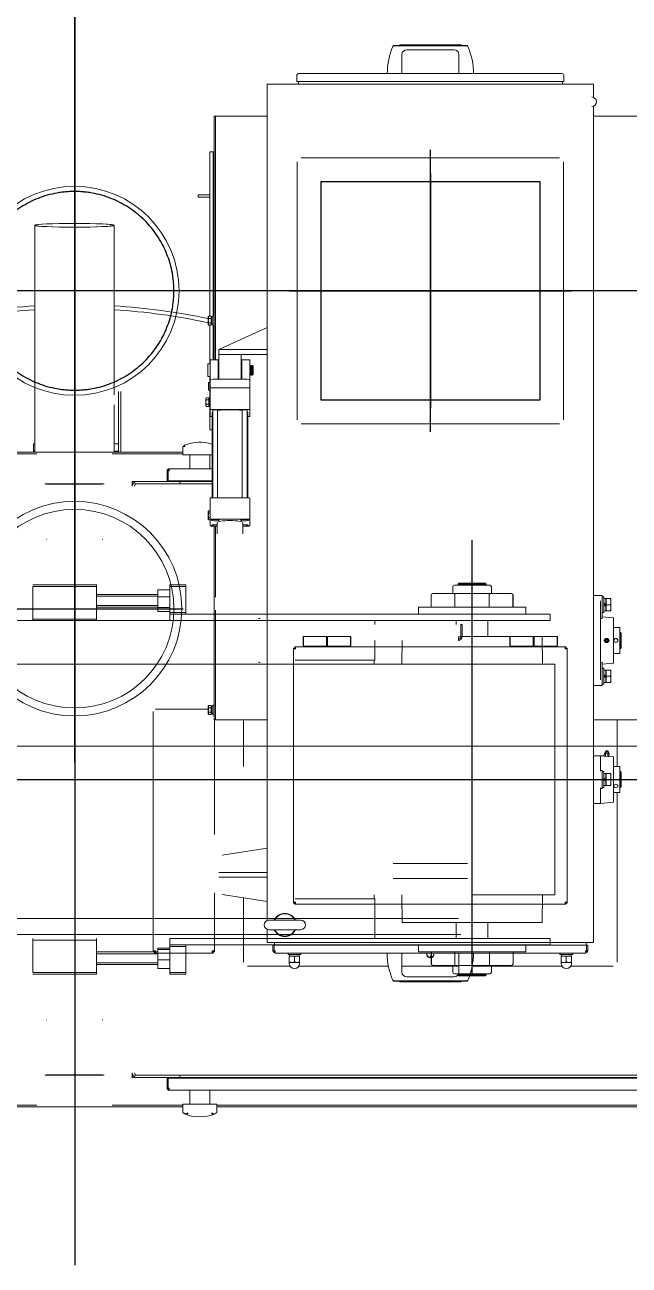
# Model space of a CAD drawing. Extents: x -681219 to -550379, y -242630 to -158199.
# Drawn here: x -668518 to -667758, y -222378 to -220817 of the extents above; entities that cross this region are included whole.
import ezdxf
from ezdxf.lldxf.tags import DXFTag

# ---------------------------------------------------------------- set-up
doc = ezdxf.new("R2010")
doc.units = 0
doc.header["$LTSCALE"] = 1000
doc.linetypes.add('DASHED2', pattern=[9.525, 6.35, -3.175])
doc.layers.get('0').update_dxf_attribs({"linetype": 'CONTINUOUS'})
doc.layers.add('buyer', color=6, linetype='CONTINUOUS', lineweight=0)
doc.layers.add('center', color=253, linetype='CENTER2')
doc.layers.add('interface', color=251, linetype='DASHED2')
tags = doc.linetypes.add('CENTER2', pattern=[28.575, 19.05, -3.175, 3.175, -3.175]).pattern_tags.tags
tags[10:11] = [DXFTag(74, 4), DXFTag(75, 0), DXFTag(340, '0'), DXFTag(46, 0.0), DXFTag(50, 0.0), DXFTag(44, 0.0), DXFTag(45, 0.0)]
tags[8:9] = [DXFTag(74, 4), DXFTag(75, 0), DXFTag(340, '0'), DXFTag(46, 0.0), DXFTag(50, 0.0), DXFTag(44, 0.0), DXFTag(45, 0.0)]
tags[6:7] = [DXFTag(74, 4), DXFTag(75, 0), DXFTag(340, '0'), DXFTag(46, 0.0), DXFTag(50, 0.0), DXFTag(44, 0.0), DXFTag(45, 0.0)]
tags[4:5] = [DXFTag(74, 4), DXFTag(75, 0), DXFTag(340, '0'), DXFTag(46, 0.0), DXFTag(50, 0.0), DXFTag(44, 0.0), DXFTag(45, 0.0)]

# ---------------------------------------------------------------- blocks, each defined once
blk = doc.blocks.new('9001010002801XY_A_LD-PSC-Ⅲ_B_V_1', base_point=(1910, 1482.9))
at = {"color": 0, "linetype": 'ByBlock', "lineweight": -2}
blk.add_line((2483, 2235.9), (2483, 729.9), dxfattribs=at)
for centre, radius in [((1910, 1482.9), 131.5), ((2310, 1482.9), 135), ((2310, 1482.9), 125)]:
    blk.add_circle(centre, radius, dxfattribs=at)
at = {"layer": 'center', "ltscale": 11.787254}
for p, q in [((1910, 639.1), (1910, 2323.2)), ((1316.8, 1482.9), (2503.2, 1482.9))]:
    blk.add_line(p, q, dxfattribs=at)
at = {"layer": 'center', "ltscale": 2.017226}
blk.add_line((2310, 1634.4), (2310, 1346.2), dxfattribs=at)
at = {"layer": 'center', "ltscale": 1.192057}
blk.add_line((1762.5, 1035.4), (2057.5, 1035.4), dxfattribs=at)
at = {"layer": 'interface', "ltscale": 2.722021}
blk.add_lwpolyline([(1772.5, 897.9), (2047.5, 897.9), (2047.5, 1172.9), (1772.5, 1172.9)], close=True, dxfattribs=at)
blk.add_circle((1910, 1482.9), 125, dxfattribs=at)
blk = doc.blocks.new('*U117')
at = {"color": 0, "linetype": 'ByBlock', "lineweight": -2}
for p, q in [((-136.6, 412), (135.5, 412)), ((-136.6, 410), (-48.1, 410)), ((46.9, 410), (135.5, 410)), ((135.5, 409), (135.5, 419.1)), ((136.6, 408.5), (136, 408.5)), ((136.6, 408.5), (142.3, 408.5)), ((142.3, 408.5), (147.6, 408.5)), ((144.4, 391), (144.4, 408.5)), ((147.6, 408.5), (166.3, 408.5)), ((166.3, 408.5), (171.5, 408.5)), ((169.4, 408.5), (169.4, 391)), ((171.5, 408.5), (177.3, 408.5)), ((177.9, 408.5), (177.3, 408.5)), ((178.4, 419.1), (178.4, 409)), ((178.4, 412), (715.5, 412)), ((178.4, 410), (715.5, 410)), ((775.4, 391), (118.4, 391)), ((118.4, 388.5), (118.4, 391)), ((71.9, 369), (71.9, 375)), ((71.9, 375), (77.9, 375)), ((77.9, 375), (131.9, 375)), ((115.9, 388.5), (117.4, 388.5)), ((115.9, 388.5), (115.9, 376)), ((115.9, 376), (117.4, 376)), ((117.4, 388.5), (117.4, 376)), ((117.4, 376), (117.4, 388.5)), ((117.4, 388.5), (118.4, 388.5)), ((776.4, 376), (117.4, 376)), ((761.9, 375), (131.9, 375)), ((131.9, 375), (131.9, 372)), ((131.9, 375), (131.9, 372)), ((-38.1, 372), (36.9, 372)), ((34.4, 371.5), (-35.6, 371.5)), ((74.9, 372), (818.9, 372)), ((77.9, 372), (131.9, 372)), ((761.9, 372), (131.9, 372)), ((-35.6, 302.5), (-36.1, 302.4)), ((34.9, 302.4), (34.4, 302.5)), ((400.5, 253.7), (400.1, 253.2)), ((400.1, 253.2), (493.8, 253.2)), ((408.4, 253.7), (400.5, 253.7)), ((408.4, 254.5), (408.4, 253.7)), ((408.4, 254.5), (485.5, 254.5)), ((485.5, 254.5), (485.5, 253.7)), ((493.4, 253.7), (485.5, 253.7)), ((493.8, 253.2), (493.4, 253.7)), ((26.9, 245), (-53.1, 245)), ((-53.1, 202), (-53.1, 243)), ((-53.1, 243), (26.9, 243)), ((26.9, 243), (26.9, 245)), ((26.9, 202), (26.9, 243)), ((104.4, 226.9), (104.4, 237.8)), ((119.4, 237.8), (104.4, 237.8)), ((119.4, 245), (119.4, 243)), ((139.4, 245), (119.4, 245)), ((119.4, 243), (119.4, 210)), ((139.4, 243), (119.4, 243)), ((139.4, 245), (139.4, 243)), ((139.4, 243), (139.4, 210)), ((270.5, 235), (216.9, 235)), ((394.3, 235), (281.4, 235)), ((411.2, 242.5), (411.2, 218.5)), ((482.7, 235), (411.2, 235)), ((476.7, 248.5), (417.2, 248.5)), ((475.2, 234), (475.2, 242.4)), ((477.2, 244.4), (521.6, 244.4)), ((481.9, 246), (482.9, 247)), ((481.9, 246), (516.9, 246)), ((481.9, 244.4), (481.9, 246)), ((482.7, 218.5), (482.7, 242.5)), ((482.9, 247), (515.9, 247)), ((612.5, 235), (499.6, 235)), ((515.9, 247), (516.9, 246)), ((516.9, 246), (516.9, 244.4)), ((523.6, 242.4), (523.6, 234)), ((676.9, 235), (623.4, 235)), ((26.9, 233), (104.4, 233)), ((26.9, 230.8), (104.4, 230.8)), ((26.9, 219.2), (104.4, 219.2)), ((104.4, 214.1), (104.4, 226.9)), ((119.4, 226.9), (104.4, 226.9)), ((211.9, 230), (211.9, 148.9)), ((283.9, 220.1), (267.9, 220.1)), ((267.9, 218.5), (267.9, 220.1)), ((269.4, 230.2), (269.4, 231.5)), ((269.4, 230.2), (282.4, 230.2)), ((269.4, 230.2), (269.4, 229.6)), ((269.4, 229.6), (269.4, 222.8)), ((269.4, 222.8), (269.4, 222.2)), ((269.4, 222.2), (282.4, 222.2)), ((269.8, 220.1), (269.8, 222.2)), ((275.9, 229.6), (275.9, 222.8)), ((282.1, 222.2), (282.1, 220.1)), ((282.4, 231.5), (282.4, 230.2)), ((282.4, 229.6), (282.4, 230.2)), ((282.4, 229.6), (282.4, 222.8)), ((282.4, 222.2), (282.4, 222.8)), ((283.9, 220.1), (283.9, 218.5)), ((449.4, 223.5), (444.5, 223.5)), ((447.1, 223.5), (447.1, 221.9)), ((447.9, 217), (447.9, 232)), ((448.2, 217), (448.2, 232)), ((449.9, 234), (450.2, 234)), ((468.1, 234), (450.2, 234)), ((477.5, 234), (468.1, 234)), ((521.6, 234), (477.5, 234)), ((477.9, 232), (477.9, 217)), ((521.3, 232), (521.3, 217)), ((531.1, 234), (521.6, 234)), ((549, 234), (531.1, 234)), ((551, 232), (551, 217)), ((625.9, 220.1), (609.9, 220.1)), ((609.9, 218.5), (609.9, 220.1)), ((611.4, 230.2), (611.4, 231.5)), ((611.4, 230.2), (624.4, 230.2)), ((611.4, 230.2), (611.4, 229.6)), ((611.4, 229.6), (611.4, 222.8)), ((611.4, 222.8), (611.4, 222.2)), ((611.4, 222.2), (624.4, 222.2)), ((611.8, 220.1), (611.8, 222.2)), ((617.9, 229.6), (617.9, 222.8)), ((624.1, 222.2), (624.1, 220.1)), ((624.4, 231.5), (624.4, 230.2)), ((624.4, 229.6), (624.4, 230.2)), ((624.4, 229.6), (624.4, 222.8)), ((624.4, 222.2), (624.4, 222.8)), ((625.9, 220.1), (625.9, 218.5)), ((681.9, 16.5), (681.9, 230)), ((104.4, 217), (26.9, 217)), ((98.4, 217), (99.9, 217)), ((98.4, 217), (98.4, 215.5)), ((98.4, 215.5), (101.4, 215.5)), ((98.4, 215.5), (98.4, -85.5)), ((99.9, 218.5), (99.9, 217)), ((101.4, 218.5), (99.9, 218.5)), ((101.4, 217), (99.9, 217)), ((99.9, 217), (99.9, 215.5)), ((101.4, 218.5), (101.4, 215.5)), ((172.4, 218.5), (101.4, 218.5)), ((104.4, 212.2), (104.4, 214.1)), ((119.4, 214.1), (104.4, 214.1)), ((119.4, 212.2), (104.4, 212.2)), ((119.4, 210), (119.4, 208)), ((139.4, 210), (119.4, 210)), ((499.4, 208), (119.4, 208)), ((119.4, 200), (119.4, 208)), ((139.4, 210), (139.4, 208)), ((172.4, 218.5), (172.4, 215.5)), ((173.9, 218.5), (172.4, 218.5)), ((173.9, 217), (172.4, 217)), ((175.4, 215.5), (172.4, 215.5)), ((173.9, 218.5), (173.9, 217)), ((175.4, 217), (173.9, 217)), ((173.9, 215.5), (173.9, 217)), ((175.4, 215.5), (175.4, 217)), ((175.4, 142.5), (175.4, 215.5)), ((249.9, 205), (241.9, 205)), ((241.9, 205), (241.9, 188.7)), ((248.9, 215.5), (250.4, 215.5)), ((248.9, 215.5), (248.9, 208.5)), ((248.9, 208.5), (250.4, 208.5)), ((643.9, 205), (249.9, 205)), ((250.4, 215.5), (250.4, 208.5)), ((250.4, 208.5), (250.4, 215.5)), ((250.4, 215.5), (251.9, 215.5)), ((316.9, 208.5), (250.4, 208.5)), ((251.9, 217), (250.9, 217)), ((250.9, 215.5), (250.9, 217)), ((643.4, 208.5), (250.9, 208.5)), ((250.9, 205), (250.9, 208.5)), ((641.9, 218.5), (251.9, 218.5)), ((251.9, 215.5), (251.9, 218.5)), ((431.9, 217), (451.9, 217)), ((431.9, 208), (431.9, 217)), ((547.3, 217), (451.9, 217)), ((499.4, 208), (597.4, 208)), ((547.3, 217), (566.9, 217)), ((566.9, 217), (566.9, 208)), ((597.4, 208), (597.4, 200)), ((641.9, 215.5), (641.9, 218.5)), ((642.9, 217), (641.9, 217)), ((641.9, 215.5), (643.4, 215.5)), ((642.9, 215.5), (642.9, 217)), ((642.9, 205), (642.9, 208.5)), ((643.4, 215.5), (643.4, 208.5)), ((643.4, 208.5), (643.4, 215.5)), ((644.9, 215.5), (643.4, 215.5)), ((644.9, 208.5), (643.4, 208.5)), ((651.9, 205), (643.9, 205)), ((644.9, 208.5), (644.9, 215.5)), ((651.9, -847.3), (651.9, 205)), ((-1261.6, 195), (485.4, 195)), ((26.9, 202), (-53.1, 202)), ((-53.1, 202), (-53.1, 200)), ((26.9, 200), (26.9, 202)), ((499.4, 200), (119.4, 200)), ((243.9, 189), (283.9, 189)), ((376.9, 194), (376.9, 200)), ((376.9, 150), (376.9, 194)), ((479.4, 180), (479.4, 200)), ((499.4, 200), (597.4, 200)), ((519.4, 200), (519.4, 180)), ((482.4, 175), (-1258.6, 175)), ((241.9, 177.3), (241.9, -535)), ((283.9, 177), (243.9, 177)), ((411.1, 145), (411.4, 180)), ((411.4, 180), (587.4, 180)), ((587.4, 180), (587.8, 145)), ((276.4, 157), (276.4, 155.5)), ((277.4, 157), (276.4, 157)), ((277.4, 157), (277.4, 154.5)), ((616.4, 157), (277.4, 157)), ((616.4, 157), (616.4, 154.5)), ((617.4, 157), (616.4, 157)), ((617.4, 157), (617.4, 155.5)), ((185.2, 144.9), (241.9, 153.4)), ((274.9, 155.5), (276.4, 155.5)), ((274.9, 155.5), (274.9, 154.5)), ((274.9, 154.5), (277.4, 154.5)), ((274.9, 154.5), (274.9, -164.5)), ((277.4, 155.5), (276.4, 155.5)), ((276.4, 155.5), (276.4, 154.5)), ((276.9, 155), (277.4, 155)), ((276.9, 154.5), (276.9, 155)), ((276.9, 150), (376.9, 150)), ((276.9, 150), (276.9, 150)), ((277.8, 150), (276.9, 150)), ((376.1, 150), (277.8, 150)), ((376.1, 145), (376.1, 150)), ((499.4, 145), (603.4, 145)), ((603.4, 145), (603.4, -145)), ((617.4, 155.5), (616.4, 155.5)), ((616.4, 155), (616.9, 155)), ((616.4, 154.5), (618.9, 154.5)), ((616.9, 155), (616.9, 154.5)), ((618.9, 155.5), (617.4, 155.5)), ((617.4, 154.5), (617.4, 155.5)), ((618.9, 154.5), (618.9, 155.5)), ((618.9, -164.5), (618.9, 154.5)), ((241.9, 123), (180.9, 123)), ((241.9, 117), (180.9, 117)), ((493.8, 124.5), (400.1, 124.5)), ((241.9, 86.6), (185.2, 95.1)), ((493.8, 105.5), (400.1, 105.5)), ((175.4, -75), (175.4, 69)), ((651.9, 30), (660.9, 30)), ((660.9, 27.3), (660.9, 30)), ((660.9, 30), (677.4, 28.6)), ((660.9, 10.5), (660.9, 27.3)), ((677.4, 28.6), (677.4, -28.6)), ((677.4, 16.5), (685.2, 16.5)), ((685.2, -16.5), (685.2, 16.5)), ((660.9, 11.5), (662.9, 11.5)), ((662.9, -11.5), (662.9, 11.5)), ((662.9, 10), (664.9, 10)), ((664.9, -10), (664.9, 10)), ((664.9, 7.7), (667.5, 7.7)), ((667.5, 2.2), (664.9, -0.4)), ((664.9, -2.2), (667.5, 0.4)), ((667.5, 7.7), (667.5, 2.2)), ((667.5, 7.3), (668.1, 7.3)), ((667.5, 2.2), (667.5, 0.4)), ((667.5, 0.4), (667.5, -7.7)), ((668.1, 0), (668.1, 7.7)), ((668.1, 7.7), (673.3, 7.7)), ((668.1, -7.7), (668.1, 0)), ((668.1, 0), (673.3, 0)), ((673.9, 7.7), (673.3, 7.7)), ((673.9, -7.7), (673.9, 7.7)), ((685.2, 10), (685.9, 10)), ((685.9, -10), (685.9, 10)), ((685.9, 10), (686.9, 9)), ((686.9, 9), (686.9, -9)), ((660.9, -10.5), (660.9, -27.3)), ((660.9, -11.5), (662.9, -11.5)), ((664.9, -10), (662.9, -10)), ((667.5, -7.7), (664.9, -7.7)), ((668.1, -7.3), (667.5, -7.3)), ((668.1, -7.7), (673.3, -7.7)), ((673.3, -7.7), (673.9, -7.7)), ((685.9, -10), (685.2, -10)), ((686.9, -9), (685.9, -10)), ((211.9, -16.5), (211.9, -75)), ((660.9, -30), (651.9, -30)), ((660.9, -30), (660.9, -27.3)), ((665.5, -29.6), (660.9, -30)), ((665.5, -29.6), (665.8, -33.2)), ((667, -29.4), (670, -29.1)), ((667, -29.4), (667.3, -33)), ((670, -29.1), (670.3, -32.8)), ((677.4, -28.6), (671.5, -29.1)), ((671.5, -29.1), (671.8, -32.6)), ((677.7, -16.5), (677.4, -16.5)), ((682.7, -16.5), (677.7, -16.5)), ((681.9, -75), (681.9, -16.5)), ((685.2, -16.5), (682.7, -16.5)), ((666.6, -33.5), (665.8, -33.2)), ((667, -35), (671, -34.7)), ((667, -35), (667.1, -34.7)), ((667.7, -35.9), (667, -35)), ((667.7, -35.9), (670.5, -35.7)), ((671, -34.7), (670.5, -35.7)), ((670.8, -34.3), (671, -34.7)), ((671.8, -32.6), (671.2, -33.1)), ((176.9, -75), (174.9, -75)), ((174.9, -75), (174.9, -78)), ((174.9, -318.7), (174.9, -78)), ((182.9, -75), (176.9, -75)), ((176.9, -75.2), (176.9, -75)), ((176.9, -78), (176.9, -75)), ((176.9, -213.3), (176.9, -78)), ((241.9, -75), (182.9, -75)), ((651.9, -75), (710.9, -75)), ((101.4, -88.5), (167.7, -88.5)), ((167.7, -82.7), (168.2, -82)), ((167.7, -87.5), (167.7, -82.7)), ((167.7, -87.5), (167.7, -92.3)), ((168.2, -93), (167.7, -92.3)), ((171.2, -82), (168.2, -82)), ((171.2, -84.7), (168.2, -84.7)), ((171.2, -90.3), (168.2, -90.3)), ((171.2, -93), (168.2, -93)), ((171.2, -82), (171.2, -84.7)), ((171.2, -83.1), (171.7, -83.1)), ((171.2, -84.7), (171.2, -90.3)), ((171.2, -90.3), (171.2, -93)), ((171.7, -92), (171.2, -92)), ((171.7, -82.9), (171.7, -92.2)), ((171.7, -82.9), (173.3, -82.9)), ((173.3, -92.2), (173.1, -92.2)), ((173.3, -81.5), (173.3, -93.5)), ((173.3, -81.5), (174.9, -81.5)), ((174.9, -93.5), (173.3, -93.5)), ((651.9, -118.5), (662.9, -118.5)), ((662.9, -130), (662.9, -118.5)), ((662.9, -120), (664.9, -120)), ((664.9, -140), (664.9, -120)), ((664.9, -122.3), (667.5, -122.3)), ((667.5, -122.3), (667.5, -127.8)), ((667.5, -122.7), (668.1, -122.7)), ((668.1, -130), (668.1, -122.3)), ((668.1, -122.3), (673.3, -122.3)), ((673.9, -122.3), (673.3, -122.3)), ((673.9, -137.7), (673.9, -122.3)), ((660.9, -125.3), (660.9, -162.7)), ((662.9, -130), (662.9, -147.5)), ((664.9, -140), (662.9, -140)), ((667.5, -127.8), (664.9, -130.4)), ((664.9, -132.2), (667.5, -129.6)), ((667.5, -137.7), (664.9, -137.7)), ((667.5, -127.8), (667.5, -129.6)), ((667.5, -129.6), (667.5, -137.7)), ((668.1, -137.3), (667.5, -137.3)), ((668.1, -137.7), (668.1, -130)), ((668.1, -130), (673.3, -130)), ((668.1, -137.7), (673.3, -137.7)), ((673.3, -137.7), (673.9, -137.7)), ((499.4, -145), (-1290.9, -145)), ((499.4, -145), (-495.2, -145)), ((276.9, -150), (276.9, -150)), ((376.9, -150), (276.9, -150)), ((276.9, -150), (277.8, -150)), ((277.8, -150), (376.1, -150)), ((296.9, -150), (296.9, -150)), ((376.1, -150), (376.1, -145)), ((376.9, -175), (376.9, -150)), ((411.4, -175), (411.1, -145)), ((499.4, -145), (603.4, -145)), ((587.8, -145), (587.4, -180)), ((662.9, -145.2), (677.4, -146.4)), ((677.4, -146.4), (677.4, -203.6)), ((274.9, -164.5), (277.4, -164.5)), ((274.9, -164.5), (274.9, -165.5)), ((274.9, -165.5), (276.4, -165.5)), ((276.4, -164.5), (276.4, -165.5)), ((276.4, -167), (276.4, -165.5)), ((276.4, -165.5), (277.4, -165.5)), ((276.4, -167), (277.4, -167)), ((276.9, -165), (276.9, -164.5)), ((277.4, -165), (276.9, -165)), ((277.4, -167), (277.4, -164.5)), ((277.4, -167), (616.4, -167)), ((286.9, -168.5), (287.4, -168)), ((286.9, -179.5), (286.9, -168.5)), ((287.4, -168), (287.4, -180)), ((287.4, -168), (316.4, -168)), ((316.4, -180), (316.4, -168)), ((316.4, -168), (316.9, -168.5)), ((316.9, -168.5), (317.4, -168)), ((316.9, -168.5), (316.9, -179.5)), ((316.9, -179.5), (316.9, -168.5)), ((317.4, -168), (317.4, -180)), ((317.4, -168), (346.4, -168)), ((346.4, -180), (346.4, -168)), ((346.4, -168), (346.9, -168.5)), ((346.9, -168.5), (346.9, -179.5)), ((546.9, -168.5), (547.4, -168)), ((546.9, -179.5), (546.9, -168.5)), ((547.4, -168), (547.4, -180)), ((547.4, -168), (576.4, -168)), ((576.4, -180), (576.4, -168)), ((576.4, -168), (576.9, -168.5)), ((576.9, -168.5), (577.4, -168)), ((576.9, -168.5), (576.9, -179.5)), ((576.9, -179.5), (576.9, -168.5)), ((577.4, -168), (577.4, -180)), ((577.4, -168), (606.4, -168)), ((606.4, -180), (606.4, -168)), ((606.4, -168), (606.9, -168.5)), ((606.9, -168.5), (606.9, -179.5)), ((618.9, -164.5), (616.4, -164.5)), ((616.4, -167), (616.4, -164.5)), ((616.9, -165), (616.4, -165)), ((616.4, -165.5), (617.4, -165.5)), ((616.4, -167), (617.4, -167)), ((616.9, -164.5), (616.9, -165)), ((617.4, -165.5), (617.4, -164.5)), ((618.9, -165.5), (617.4, -165.5)), ((617.4, -167), (617.4, -165.5)), ((618.9, -165.5), (618.9, -164.5)), ((660.9, -187.3), (660.9, -162.7)), ((677.4, -158.5), (685.2, -158.5)), ((685.2, -191.5), (685.2, -158.5)), ((685.2, -165), (685.9, -165)), ((685.9, -185), (685.9, -165)), ((685.9, -165), (686.9, -166)), ((686.9, -166), (686.9, -184)), ((287.4, -180), (286.9, -179.5)), ((316.4, -180), (287.4, -180)), ((316.9, -179.5), (316.4, -180)), ((317.4, -180), (316.9, -179.5)), ((346.4, -180), (317.4, -180)), ((346.9, -179.5), (346.4, -180)), ((482.4, -175), (482.4, -179.5)), ((482.4, -179.5), (485.4, -179.5)), ((486.9, -179.5), (485.4, -179.5)), ((485.4, -195), (485.4, -179.5)), ((485.4, -179.5), (485.4, -190.5)), ((486.9, -195), (486.9, -179.5)), ((486.9, -180), (587.4, -180)), ((519.4, -180), (519.4, -200)), ((547.4, -180), (546.9, -179.5)), ((576.4, -180), (547.4, -180)), ((576.9, -179.5), (576.4, -180)), ((577.4, -180), (576.9, -179.5)), ((606.4, -180), (577.4, -180)), ((606.9, -179.5), (606.4, -180)), ((665.5, -175), (665.8, -175)), ((667, -172.4), (667.3, -172.4)), ((667, -177.6), (667.3, -177.6)), ((667.3, -172.4), (670.3, -172.4)), ((670.3, -177.6), (667.3, -177.6)), ((685.9, -185), (685.2, -185)), ((686.9, -184), (685.9, -185)), ((-1290.9, -200), (119.4, -200)), ((-93.1, -200), (119.4, -200)), ((-53.1, -200), (-53.1, -202)), ((-53.1, -243), (-53.1, -202)), ((-53.1, -202), (26.9, -202)), ((26.9, -202), (26.9, -200)), ((26.9, -243), (26.9, -202)), ((119.4, -200), (499.4, -200)), ((119.4, -200), (119.4, -208)), ((376.9, -200), (376.9, -195)), ((479.4, -200), (479.4, -195)), ((485.4, -190.5), (485.4, -195)), ((486.9, -195), (485.4, -195)), ((499.4, -200), (597.4, -200)), ((597.4, -200), (597.4, -208)), ((660.9, -187.3), (660.9, -224.7)), ((662.9, -202.5), (662.9, -220)), ((685.2, -191.5), (677.4, -191.5)), ((26.9, -217), (104.4, -217)), ((104.4, -216.4), (104.4, -211.3)), ((119.4, -211.3), (104.4, -211.3)), ((104.4, -230.1), (104.4, -216.4)), ((119.4, -216.4), (104.4, -216.4)), ((119.4, -208), (499.4, -208)), ((119.4, -208), (119.4, -210)), ((119.4, -210), (119.4, -243)), ((139.4, -210), (119.4, -210)), ((139.4, -208), (139.4, -210)), ((139.4, -210), (139.4, -243)), ((431.9, -217), (431.9, -208)), ((451.5, -217), (431.9, -217)), ((447.9, -232), (447.9, -217)), ((451.5, -217), (566.9, -217)), ((477.6, -232), (477.6, -217)), ((499.4, -208), (597.4, -208)), ((521, -232), (521, -217)), ((550.7, -217), (550.7, -232)), ((551, -217), (551, -232)), ((566.9, -208), (566.9, -217)), ((677.4, -203.6), (662.9, -204.8)), ((662.9, -210), (664.9, -210)), ((664.9, -230), (664.9, -210)), ((664.9, -212.3), (667.5, -212.3)), ((667.5, -217.8), (664.9, -220.4)), ((667.5, -212.3), (667.5, -217.8)), ((667.5, -212.7), (668.1, -212.7)), ((667.5, -217.8), (667.5, -219.6)), ((668.1, -220), (668.1, -212.3)), ((668.1, -212.3), (673.3, -212.3)), ((673.9, -212.3), (673.3, -212.3)), ((673.9, -227.7), (673.9, -212.3)), ((26.9, -219.2), (104.4, -219.2)), ((26.9, -230.8), (104.4, -230.8)), ((104.4, -233), (26.9, -233)), ((104.4, -238.7), (104.4, -230.1)), ((119.4, -230.1), (104.4, -230.1)), ((176.9, -318.7), (176.9, -229.3)), ((449.9, -234), (467.8, -234)), ((467.8, -234), (477.2, -234)), ((475.2, -242.4), (475.2, -234)), ((477.2, -234), (521.4, -234)), ((521.4, -234), (530.7, -234)), ((523.6, -234), (523.6, -242.4)), ((530.7, -234), (548.7, -234)), ((549, -234), (548.7, -234)), ((662.9, -231.5), (651.9, -231.5)), ((662.9, -220), (662.9, -231.5)), ((664.9, -230), (662.9, -230)), ((664.9, -222.2), (667.5, -219.6)), ((667.5, -227.7), (664.9, -227.7)), ((667.5, -219.6), (667.5, -227.7)), ((668.1, -227.3), (667.5, -227.3)), ((668.1, -227.7), (668.1, -220)), ((668.1, -220), (673.3, -220)), ((668.1, -227.7), (673.3, -227.7)), ((673.3, -227.7), (673.9, -227.7)), ((26.9, -243), (-53.1, -243)), ((-53.1, -245), (26.9, -245)), ((26.9, -245), (26.9, -243)), ((119.4, -238.7), (104.4, -238.7)), ((119.4, -243), (119.4, -245)), ((139.4, -243), (119.4, -243)), ((139.4, -245), (119.4, -245)), ((139.4, -243), (139.4, -245)), ((477.2, -244.4), (521.6, -244.4)), ((481.9, -246), (481.9, -244.4)), ((516.9, -246), (481.9, -246)), ((482.9, -247), (481.9, -246)), ((482.9, -247), (515.9, -247)), ((516.9, -246), (515.9, -247)), ((516.9, -244.4), (516.9, -246)), ((-36.1, -302.4), (-35.6, -302.5)), ((34.4, -302.5), (34.9, -302.4)), ((178.9, -323.1), (178.9, -309.4)), ((210.9, -309.4), (210.9, -323.1)), ((167.7, -327.7), (168.2, -327)), ((167.7, -332.5), (167.7, -327.7)), ((169.9, -327), (168.2, -327)), ((169.9, -319.2), (169.9, -327.1)), ((169.9, -327.1), (169.9, -354.1)), ((178.9, -318.7), (172.9, -318.7)), ((172.9, -327.6), (216.9, -327.6)), ((216.9, -318.7), (210.9, -318.7)), ((219.9, -327.1), (219.9, -319.2)), ((219.9, -327.1), (219.9, -354.1)), ((167.7, -332.5), (167.7, -337.3)), ((168.2, -338), (167.7, -337.3)), ((169.9, -329.7), (168.2, -329.7)), ((169.9, -335.3), (168.2, -335.3)), ((169.9, -338), (168.2, -338)), ((172.4, -461.4), (172.4, -354.6)), ((216.9, -354.6), (172.9, -354.6)), ((173.4, -464.7), (173.4, -354.6)), ((179.4, -354.6), (179.4, -464.7)), ((210.4, -464.7), (210.4, -354.6)), ((216.4, -354.6), (216.4, -464.7)), ((217.4, -354.6), (217.4, -461.4)), ((36.9, -372), (-38.1, -372)), ((-35.6, -371.5), (34.4, -371.5)), ((71.9, -375), (71.9, -369)), ((172.4, -372), (74.9, -372)), ((131.9, -372), (77.9, -372)), ((131.9, -372), (172.4, -372)), ((131.9, -375), (131.9, -372)), ((131.9, -375), (131.9, -372)), ((77.9, -375), (71.9, -375)), ((131.9, -375), (77.9, -375)), ((115.9, -376), (117.4, -376)), ((115.9, -376), (115.9, -388.5)), ((115.9, -388.5), (117.4, -388.5)), ((117.4, -376), (117.4, -388.5)), ((117.4, -388.5), (117.4, -376)), ((117.4, -376), (172.4, -376)), ((118.4, -388.5), (117.4, -388.5)), ((118.4, -391), (118.4, -388.5)), ((131.9, -375), (172.4, -375)), ((118.4, -391), (172.4, -391)), ((144.4, -408.5), (144.4, -391)), ((169.4, -391), (169.4, -408.5)), ((-48.1, -410), (-136.6, -410)), ((135.5, -412), (-136.6, -412)), ((-52.3, -413.3), (-52.3, -422.3)), ((-52.3, -413.3), (-50.5, -413.3)), ((135.5, -410), (46.9, -410)), ((49.4, -413.3), (54.7, -413.3)), ((54.7, -412), (54.7, -414.4)), ((54.7, -414.4), (54.7, -488.2)), ((57.7, -412), (57.7, -414.4)), ((57.7, -414.4), (57.7, -488.2)), ((135.5, -419.1), (135.5, -409)), ((138.6, -408.5), (136, -408.5)), ((153.7, -408.5), (138.6, -408.5)), ((160.2, -408.5), (153.7, -408.5)), ((172.4, -408.5), (160.2, -408.5)), ((-50.5, -422.3), (-52.3, -422.3)), ((-50.6, -507.7), (-50.6, -422.8)), ((54.7, -422.3), (49.4, -422.3)), ((49.4, -422.8), (49.4, -471.5)), ((169.4, -440), (171.4, -440)), ((169.4, -440), (169.4, -507)), ((171.4, -440), (172.4, -440)), ((279.4, -452.5), (279.4, -777.5)), ((609.4, -447.5), (284.4, -447.5)), ((614.4, -777.5), (614.4, -452.5)), ((169.9, -457.3), (169.9, -465.5)), ((169.9, -492.5), (169.9, -465.5)), ((172.4, -456.9), (171.9, -456.9)), ((171.9, -465.8), (217.9, -465.8)), ((217.9, -456.9), (217.4, -456.9)), ((219.9, -465.5), (219.9, -457.3)), ((219.9, -492.5), (219.9, -465.5)), ((164.7, -470.2), (165.2, -469.5)), ((164.7, -475), (164.7, -470.2)), ((164.7, -475), (164.7, -479.8)), ((165.2, -480.5), (164.7, -479.8)), ((168.2, -469.5), (165.2, -469.5)), ((168.2, -472.2), (165.2, -472.2)), ((168.2, -477.8), (165.2, -477.8)), ((168.2, -480.5), (165.2, -480.5)), ((168.2, -469.5), (168.2, -472.2)), ((168.2, -470.6), (168.7, -470.6)), ((168.2, -472.2), (168.2, -477.8)), ((168.2, -477.8), (168.2, -480.5)), ((168.7, -479.5), (168.2, -479.5)), ((168.7, -470.3), (169, -470.3)), ((168.7, -470.4), (168.7, -470.6)), ((168.7, -479.7), (168.7, -470.6)), ((169.4, -479.7), (168.7, -479.7)), ((309.4, -477.5), (309.4, -752.5)), ((584.4, -477.5), (309.4, -477.5)), ((309.4, -477.5), (584.4, -477.5)), ((309.4, -749.5), (309.4, -480.5)), ((584.4, -752.5), (584.4, -477.5)), ((49.4, -484), (49.4, -507.7)), ((167.9, -490.2), (167.9, -499.8)), ((168.4, -490.2), (167.9, -490.2)), ((169.4, -490.2), (168.4, -490.2)), ((169.4, -495), (168.4, -495)), ((169.9, -492.5), (169.9, -502.6)), ((171.9, -492.9), (217.9, -492.9)), ((176.4, -492.9), (213.4, -492.9)), ((219.9, -502.6), (219.9, -492.5)), ((-50.6, -542.8), (-50.6, -507.7)), ((-50.6, -697.5), (-50.6, -507.7)), ((49.4, -507.7), (49.4, -542.8)), ((49.4, -507.7), (49.4, -697.5)), ((166.9, -523), (166.9, -507)), ((166.9, -507), (169.9, -507)), ((167.9, -499.8), (168.4, -499.8)), ((169.4, -499.8), (168.4, -499.8)), ((169.9, -517.3), (169.9, -502.6)), ((176.4, -503.7), (213.4, -503.7)), ((179.9, -517.3), (179.9, -503.7)), ((179.9, -509), (180.9, -509)), ((180.9, -503.7), (180.9, -513.3)), ((180.9, -513.3), (180.9, -535)), ((208.9, -503.7), (208.9, -513.3)), ((208.9, -509), (209.9, -509)), ((208.9, -513.3), (208.9, -535)), ((209.9, -503.7), (209.9, -517.3)), ((219.9, -502.6), (219.9, -517.3)), ((219.9, -509), (220.9, -509)), ((220.9, -509), (220.9, -521)), ((220.9, -509.5), (222, -509.5)), ((222, -509), (222, -521)), ((222, -509), (222.9, -509)), ((222.9, -521), (222.9, -509)), ((222.9, -509), (223.9, -510)), ((223.9, -510), (223.9, -520)), ((169.9, -523), (166.9, -523)), ((169.4, -523), (169.4, -572)), ((169.9, -517.3), (169.9, -528)), ((179.9, -528), (169.9, -528)), ((173.9, -571.5), (173.9, -528)), ((174.9, -832), (174.9, -528)), ((176.9, -832), (176.9, -528)), ((179.9, -517.3), (179.9, -528)), ((180.9, -521), (179.9, -521)), ((209.9, -521), (208.9, -521)), ((209.9, -528), (209.9, -517.3)), ((219.9, -528), (209.9, -528)), ((219.9, -528), (219.9, -517.3)), ((220.9, -521), (219.9, -521)), ((222, -520.5), (220.9, -520.5)), ((222.9, -521), (222, -521)), ((223.9, -520), (222.9, -521)), ((180.9, -535), (185.2, -535)), ((180.9, -535), (180.9, -541)), ((180.9, -541), (185.2, -541)), ((241.9, -568.7), (180.9, -541)), ((185.2, -535), (241.9, -535)), ((185.2, -541), (241.9, -541)), ((241.9, -535), (241.9, -875)), ((167.7, -572.7), (168.2, -572)), ((167.7, -577.5), (167.7, -572.7)), ((167.7, -577.5), (167.7, -582.3)), ((171.2, -572), (168.2, -572)), ((171.2, -574.7), (168.2, -574.7)), ((171.2, -572), (171.2, -574.7)), ((171.2, -573.1), (171.7, -573.1)), ((171.2, -574.7), (171.2, -580.3)), ((171.7, -572.9), (171.7, -582.2)), ((171.7, -572.9), (173.3, -572.9)), ((173.3, -571.5), (173.3, -583.5)), ((173.3, -571.5), (174.9, -571.5)), ((168.2, -583), (167.7, -582.3)), ((171.2, -580.3), (168.2, -580.3)), ((171.2, -583), (168.2, -583)), ((169.4, -583), (169.4, -790)), ((171.2, -580.3), (171.2, -583)), ((171.7, -582), (171.2, -582)), ((173.3, -582.2), (173.1, -582.2)), ((174.9, -583.5), (173.3, -583.5)), ((173.9, -790), (173.9, -583.5)), ((164.9, -733), (154.9, -733)), ((154.9, -733), (154.9, -736)), ((164.9, -733), (168.9, -733)), ((154.9, -736), (164.9, -736)), ((164.9, -736), (168.9, -736)), ((309.4, -752.5), (584.4, -752.5)), ((169.4, -790), (171.4, -790)), ((171.4, -790), (172.9, -790)), ((172.9, -790), (173.9, -790)), ((174.9, -790), (173.9, -790)), ((284.4, -782.5), (609.4, -782.5)), ((174.9, -832), (174.9, -835)), ((174.9, -835), (176.9, -835)), ((176.9, -835), (176.9, -832)), ((176.9, -835), (176.9, -834.8)), ((182.9, -835), (176.9, -835)), ((241.9, -835), (182.9, -835)), ((651.9, -835), (710.9, -835)), ((651.9, -875), (651.9, -858.7)), ((241.9, -875), (249.9, -875)), ((249.9, -875), (643.9, -875)), ((278.9, -878.5), (280.4, -878.5)), ((278.9, -878.5), (278.9, -886)), ((280.4, -878.5), (613.4, -878.5)), ((280.9, -875), (280.9, -878.5)), ((281.4, -888.5), (612.4, -888.5)), ((411.2, -888.5), (411.2, -912.5)), ((482.7, -912.5), (482.7, -888.5)), ((612.9, -875), (612.9, -878.5)), ((614.9, -878.5), (613.4, -878.5)), ((614.9, -886), (614.9, -878.5)), ((643.9, -875), (651.9, -875)), ((417.2, -918.5), (476.7, -918.5)), ((493.8, -923.2), (400.1, -923.2)), ((400.1, -923.2), (400.5, -923.7)), ((400.5, -923.7), (408.4, -923.7)), ((408.4, -923.7), (408.4, -924.5)), ((485.5, -924.5), (408.4, -924.5)), ((485.5, -923.7), (493.4, -923.7)), ((485.5, -923.7), (485.5, -924.5)), ((493.4, -923.7), (493.8, -923.2))]:
    blk.add_line(p, q, dxfattribs=at)
for centre, radius, start, end in [((156.9, 374.5), 50, 67.2788, 112.6442), ((136, 409), 0.5, 180, 270), ((177.9, 409), 0.5, 270, 0), ((118.4, 388.5), 2.5, 90, 180), ((77.9, 369), 6, 90, 180), ((125.9, 379.5), 9.5, 201.6183, 208.2737), ((118.4, 388.5), 1, 90, 180), ((120.4, 385.5), 4, 120, 131.4096), ((77.9, 369), 3, 90, 180), ((478.4, 218.5), 85.8, 156.4973, 180), ((402.6, 251.5), 3, 144.9258, 156.4973), ((402.6, 251.5), 3, 133.1517, 144.9258), ((491.3, 251.5), 3, 35.0742, 46.8483), ((491.3, 251.5), 3, 23.5027, 35.0742), ((415.4, 218.5), 85.7, 0, 23.5027), ((275.9, 231.5), 6.5, 0, 180), ((417.2, 242.5), 6, 90, 180), ((477.2, 242.4), 2, 90, 180), ((476.7, 242.5), 6, 0, 90), ((521.6, 242.4), 2, 0, 90), ((617.9, 231.5), 6.5, 0, 180), ((272.7, 220.7), 9.46, 69.9145, 110.0839), ((272.7, 231.7), 9.46, 249.9161, 290.0856), ((279.2, 220.7), 9.46, 69.9161, 110.0856), ((279.2, 231.7), 9.46, 249.9145, 290.0839), ((446.9, 220), 4.5, 0, 199.4712), ((446.9, 220), 4.25, 0, 200.6673), ((449.9, 232), 2, 90, 180), ((450.2, 232), 2, 90, 180), ((549, 232), 2, 0, 90), ((614.7, 220.7), 9.46, 69.9145, 110.0839), ((614.7, 231.7), 9.46, 249.9161, 290.0856), ((621.2, 220.7), 9.46, 69.9161, 110.0856), ((621.2, 231.7), 9.46, 249.9145, 290.0839), ((251.9, 215.5), 3, 90, 180), ((251.9, 215.5), 1.5, 131.8103, 180), ((641.9, 215.5), 3, 0, 90), ((641.9, 215.5), 1.5, 0, 48.1897), ((243.9, 183), 6, 90, 270), ((263.9, 183), 14.6, 24.3539, 155.6461), ((263.9, 183), 14, 25.3238, 154.6762), ((283.9, 183), 6, 270, 90), ((263.9, 183), 14.6, 204.3539, 335.6461), ((263.9, 183), 14, 205.3238, 334.6762), ((662.7, 3.8), 11.2, 339.9145, 20.0839), ((662.7, -3.8), 11.2, 339.9161, 20.0856), ((664.7, -19.7), 9.91, 275.0037, 283.7125), ((670.7, -19.2), 9.86, 266.2292, 274.9766), ((680.2, -32.8), 16.5, 81.2924, 98.7076), ((666.5, -32), 1.34, 240.9818, 309.0182), ((666.1, -34.4), 1, 345, 65), ((669, -34.8), 1.5, 226.8103, 270), ((669, -34.8), 1.5, 270, 323.1897), ((671, -31.6), 1.34, 240.9818, 309.0182), ((671.7, -33.9), 1, 125, 205), ((170.2, -83.4), 2.47, 145.9363, 214.0608), ((170.2, -91.6), 2.47, 145.9389, 214.064), ((172, -87.5), 4.65, 267.1116, 287.0793), ((173.1, -87.5), 4.65, 263.0125, 272.8884), ((662.7, -126.2), 11.2, 339.9145, 20.0839), ((662.7, -133.8), 11.2, 339.9161, 20.0856), ((2220.1, -21125.9), 21072.5, 95.41117, 95.41663), ((-1326.3, -21125.9), 21072.5, 84.58337, 84.58883), ((482.4, -179.5), 4.5, 0, 90), ((482.4, -179.5), 3, 0, 90), ((218.6, 82), 515.5, 330.0936, 330.4261), ((218.6, -432), 515.5, 29.5739, 29.9064), ((610.9, -141.7), 64.3, 328.7586, 331.4304), ((610.7, -208.5), 64.5, 28.5745, 31.2365), ((615.4, -205.7), 64.3, 28.5696, 31.2414), ((615.2, -144.1), 64.5, 328.7635, 331.4255), ((680.2, -175), 2.5, 0, 180), ((680.2, -175), 2.5, 180, 0), ((2220.1, 20775.9), 21072.5, 264.58337, 264.58883), ((482.4, -190.5), 3, 357.9077, 0), ((-1326.3, 20775.9), 21072.5, 275.41117, 275.41663), ((662.7, -216.2), 11.2, 339.9145, 20.0839), ((449.9, -232), 2, 180, 270), ((548.7, -232), 2, 270, 0), ((549, -232), 2, 270, 0), ((662.7, -223.8), 11.2, 339.9161, 20.0856), ((477.2, -242.4), 2, 180, 270), ((521.6, -242.4), 2, 270, 0), ((170.2, -328.4), 2.47, 145.9363, 214.0608), ((170.2, -336.6), 2.47, 145.9389, 214.064), ((77.9, -369), 6, 180, 270), ((77.9, -369), 3, 180, 270), ((118.4, -388.5), 2.5, 180, 270), ((125.9, -379.5), 9.5, 151.7263, 158.3817), ((118.4, -388.5), 1, 180, 270), ((120.4, -385.5), 4, 228.5904, 240), ((-100.1, -417.8), 49.8, 354.239, 5.7611), ((98.9, -417.8), 49.8, 174.2388, 185.761), ((136, -409), 0.5, 90, 180), ((156.9, -374.5), 50, 247.356, 288.0592), ((167.2, -470.9), 2.47, 145.9363, 214.0608), ((167.2, -479.1), 2.47, 145.9389, 214.064), ((169, -475), 4.65, 84.2523, 92.8884), ((170.1, -475), 4.65, 98.2306, 107.0793), ((174.9, -492.6), 6.95, 159.8741, 200.1276), ((174.9, -497.4), 6.95, 159.8725, 200.1258), ((170.2, -573.4), 2.47, 145.9363, 214.0608), ((170.2, -581.6), 2.47, 145.9389, 214.064), ((172, -577.5), 4.65, 267.1116, 287.0793), ((173.1, -577.5), 4.65, 263.0119, 272.8884), ((168.9, -730), 3, 270, 279.5941), ((168.9, -730), 6, 270, 274.7802), ((649.9, -853), 6, 270, 90), ((281.4, -886), 2.5, 180, 270), ((478.4, -888.5), 85.7, 180, 203.5027), ((415.4, -888.5), 85.8, 336.4973, 0), ((612.4, -886), 2.5, 270, 0), ((417.2, -912.5), 6, 180, 270), ((476.7, -912.5), 6, 270, 0), ((402.6, -921.5), 3, 203.5027, 215.0742), ((402.6, -921.5), 3, 215.0742, 226.8483), ((491.3, -921.5), 3, 313.1517, 324.9258), ((491.3, -921.5), 3, 324.9258, 336.4973)]:
    blk.add_arc(centre, radius, start, end, dxfattribs=at)
at = {"color": 0, "linetype": 'ByBlock', "lineweight": -2, "extrusion": (0, 0, -1)}
for centre, major_axis, ratio, start_param, end_param in [((136.6, 419.5), (0.251, -0.432), 0.845529, 2.027916, 3.262073), ((177.3, 419.5), (-0.251, -0.432), 0.845529, 3.021113, 4.25527), ((680.2, 8.2), (2.5, 0), 0.866025, 3.141593, 6.283185), ((680.2, 8.2), (-2.5, 0), 0.866025, 3.141593, 6.283185), ((172.9, -319.2), (3, 0), 0.178389, 3.141593, 4.712389), ((172.9, -327.1), (-3, 0), 0.178389, 4.712389, 6.283185), ((176.4, -319.8), (4.75, 0), 0.178389, 1.016534, 5.266651), ((194.9, -323.1), (-16, 0), 0.178389, 3.141593, 6.283185), ((213.4, -319.8), (-4.75, 0), 0.178389, 1.016534, 5.266651), ((216.9, -319.2), (3, 0), 0.178389, 4.712389, 6.283185), ((216.9, -327.1), (-3, 0), 0.178389, 3.141593, 4.712389), ((172.9, -354.1), (3, 0), 0.178389, 1.570796, 3.141593), ((216.9, -354.1), (3, 0), 0.178389, 0, 1.570796), ((171.9, -457.3), (2, 0), 0.178389, 3.141593, 4.712389), ((171.9, -465.5), (-2, 0), 0.178389, 4.712389, 6.283185), ((194.9, -461.4), (22.5, 0), 0.178389, 2.842335, 3.141593), ((176.4, -464.7), (-3, 0), 0.178389, 3.141593, 6.283185), ((194.9, -461.4), (22.5, 0), 0.178389, 0.810841, 2.330751), ((213.4, -464.7), (-3, 0), 0.178389, 3.141593, 6.283185), ((194.9, -461.4), (22.5, 0), 0.178389, 0, 0.299258), ((217.9, -457.3), (2, 0), 0.178389, 4.712389, 6.283185), ((217.9, -465.5), (-2, 0), 0.178389, 3.141593, 4.712389), ((171.9, -492.5), (-2, 0), 0.178389, 4.712389, 6.283185), ((217.9, -492.5), (-2, 0), 0.178389, 3.141593, 4.712389), ((176.4, -502.6), (-6.5, 0), 0.178389, 4.712389, 6.283185), ((213.4, -502.6), (-6.5, 0), 0.178389, 3.141593, 4.712389), ((-0.6, 206.3), (800, 0), 0.998815, 1.633337, 1.782755), ((-0.6, 206.3), (800, 0), 0.998815, 1.358838, 1.508256), ((-0.6, 186.4), (800, 0), 0.979975, 1.633337, 1.782755), ((-0.6, 186.4), (800, 0), 0.979975, 1.358838, 1.508256)]:
    blk.add_ellipse(centre, major_axis=major_axis, ratio=ratio, start_param=start_param, end_param=end_param, dxfattribs=at)
for centre, major_axis, ratio in [((669, -175), (0, 2), 0.996195), ((669.1, -175), (0, 1.42), 0.996195), ((669.1, -175), (0, 1.12), 0.996195), ((176.4, -326.4), (-4.75, 0), 0.178389), ((213.4, -326.4), (4.75, 0), 0.178389), ((-0.6, -697.5), (-50, 0), 0.048677), ((-1, -697.5), (-48.5, 0), 0.048677)]:
    blk.add_ellipse(centre, major_axis=major_axis, ratio=ratio, dxfattribs=at)
at = {"color": 0, "linetype": 'ByBlock', "lineweight": -2}
for points, knots in [([(135.5, 419), (135.5, 419.1), (135.5, 419.1), (135.6, 419.2), (135.7, 419.2), (135.8, 419.3), (136, 419.4), (136.1, 419.5)], [0.6913758, 0.6913758, 0.6913758, 0.6913758, 0.75, 0.75, 0.875, 0.875, 1, 1, 1, 1]), ([(136.1, 419.5), (136.9, 419.9), (137.5, 420.3), (138.5, 420.6), (138.7, 420.7), (139.3, 420.8), (139.6, 420.8), (140.3, 420.8), (140.7, 420.7), (141.4, 420.3), (141.6, 419.9), (141.8, 419.5)], [0, 0, 0, 0, 0.25, 0.25, 0.375, 0.375, 0.5, 0.5, 0.75, 0.75, 1, 1, 1, 1]), ([(142.2, 420), (142, 420.4), (141.7, 420.7), (141, 421.2), (140.6, 421.3), (139.9, 421.3), (139.6, 421.2), (139, 421.1), (138.7, 421), (137.8, 420.7), (137.1, 420.4), (136.4, 420)], [0, 0, 0, 0, 0.25, 0.25, 0.5, 0.5, 0.625, 0.625, 0.75, 0.75, 1, 1, 1, 1]), ([(177.5, 420), (176.8, 420.4), (176.1, 420.7), (174.8, 421.2), (174.3, 421.3), (173.5, 421.3), (173.3, 421.2), (172.9, 421.1), (172.7, 421), (172.2, 420.7), (171.9, 420.4), (171.7, 420)], [0, 0, 0, 0, 0.25, 0.25, 0.5, 0.5, 0.625, 0.625, 0.75, 0.75, 1, 1, 1, 1]), ([(172, 419.5), (172.2, 419.9), (172.5, 420.3), (173, 420.6), (173.2, 420.7), (173.6, 420.8), (173.8, 420.8), (174.6, 420.8), (175.1, 420.7), (176.3, 420.3), (177, 419.9), (177.7, 419.5)], [0, 0, 0, 0, 0.25, 0.25, 0.375, 0.375, 0.5, 0.5, 0.75, 0.75, 1, 1, 1, 1]), ([(177.7, 419.5), (177.9, 419.4), (178, 419.3), (178.2, 419.2), (178.3, 419.2), (178.3, 419.1), (178.4, 419.1), (178.4, 419)], [0, 0, 0, 0, 0.125, 0.125, 0.25, 0.25, 0.3086289, 0.3086289, 0.3086289, 0.3086289]), ([(477.9, 232), (477.9, 232.1), (477.9, 232.3), (477.8, 232.6), (477.8, 232.7), (477.8, 233), (477.8, 233.1), (477.8, 233.3), (477.8, 233.4), (477.7, 233.6), (477.7, 233.7), (477.7, 233.8), (477.6, 233.8), (477.6, 233.9), (477.6, 233.9), (477.6, 234), (477.5, 234), (477.5, 234)], [0, 0, 0, 0, 0.125, 0.125, 0.25, 0.25, 0.375, 0.375, 0.5, 0.5, 0.625, 0.625, 0.75, 0.75, 0.875, 0.875, 1, 1, 1, 1]), ([(521.3, 232), (521.3, 232.1), (521.3, 232.3), (521.3, 232.6), (521.3, 232.7), (521.4, 233), (521.4, 233.1), (521.4, 233.3), (521.4, 233.4), (521.4, 233.6), (521.5, 233.7), (521.5, 233.8), (521.5, 233.8), (521.5, 233.9), (521.6, 233.9), (521.6, 234), (521.6, 234), (521.6, 234)], [0, 0, 0, 0, 0.125, 0.125, 0.25, 0.25, 0.375, 0.375, 0.5, 0.5, 0.625, 0.625, 0.75, 0.75, 0.875, 0.875, 1, 1, 1, 1]), ([(682.7, 8.2), (682.7, 7.7), (682.5, 7.1), (681.5, 6.2), (680.9, 6), (679.6, 6), (678.9, 6.2), (678, 7.1), (677.7, 7.7), (677.7, 8.2)], [0, 0, 0, 0, 0.25, 0.25, 0.5, 0.5, 0.75, 0.75, 1, 1, 1, 1]), ([(667.3, -33), (667.8, -33.1), (668.3, -33.2), (669.1, -33.1), (669.4, -33.1), (669.8, -32.9), (670.1, -32.9), (670.3, -32.8)], [0, 0, 0, 0, 0.5, 0.5, 0.75, 0.75, 1, 1, 1, 1]), ([(167.7, -87.5), (167.7, -87), (167.8, -86.6), (167.9, -85.6), (168, -85.2), (168.2, -84.7)], [0, 0, 0, 0, 0.5, 0.5, 1, 1, 1, 1]), ([(168.2, -90.3), (168, -89.8), (167.9, -89.4), (167.8, -88.4), (167.7, -88), (167.7, -87.5)], [0, 0, 0, 0, 0.5, 0.5, 1, 1, 1, 1]), ([(477.6, -232), (477.6, -232.1), (477.6, -232.3), (477.6, -232.6), (477.5, -232.7), (477.5, -233), (477.5, -233.1), (477.5, -233.3), (477.5, -233.4), (477.4, -233.6), (477.4, -233.7), (477.4, -233.8), (477.4, -233.8), (477.3, -233.9), (477.3, -233.9), (477.3, -234), (477.3, -234), (477.2, -234)], [0, 0, 0, 0, 0.125, 0.125, 0.25, 0.25, 0.375, 0.375, 0.5, 0.5, 0.625, 0.625, 0.75, 0.75, 0.875, 0.875, 1, 1, 1, 1]), ([(521, -232), (521, -232.1), (521, -232.3), (521, -232.6), (521, -232.7), (521.1, -233), (521.1, -233.1), (521.1, -233.3), (521.1, -233.4), (521.2, -233.6), (521.2, -233.7), (521.2, -233.8), (521.2, -233.8), (521.3, -233.9), (521.3, -233.9), (521.3, -234), (521.3, -234), (521.4, -234)], [0, 0, 0, 0, 0.125, 0.125, 0.25, 0.25, 0.375, 0.375, 0.5, 0.5, 0.625, 0.625, 0.75, 0.75, 0.875, 0.875, 1, 1, 1, 1]), ([(167.7, -332.5), (167.7, -332), (167.8, -331.6), (167.9, -330.6), (168, -330.2), (168.2, -329.7)], [0, 0, 0, 0, 0.5, 0.5, 1, 1, 1, 1]), ([(168.2, -335.3), (168, -334.8), (167.9, -334.4), (167.8, -333.4), (167.7, -333), (167.7, -332.5)], [0, 0, 0, 0, 0.5, 0.5, 1, 1, 1, 1]), ([(138.4, -419.5), (138.1, -419.4), (137.8, -419.3), (137.3, -419.2), (137, -419.2), (136.6, -419.1), (136.4, -419), (136.1, -419), (136, -419), (135.9, -419), (135.8, -419), (135.7, -419), (135.6, -419), (135.6, -419), (135.5, -419), (135.5, -419), (135.5, -419)], [0, 0, 0, 0, 0.125, 0.125, 0.25, 0.25, 0.375, 0.375, 0.4375, 0.4375, 0.5, 0.5625, 0.5625, 0.625, 0.625, 0.6913758, 0.6913758, 0.6913758, 0.6913758]), ([(164.7, -475), (164.7, -474.5), (164.8, -474.1), (164.9, -473.1), (165, -472.7), (165.2, -472.2)], [0, 0, 0, 0, 0.5, 0.5, 1, 1, 1, 1]), ([(165.2, -477.8), (165, -477.3), (164.9, -476.9), (164.8, -475.9), (164.7, -475.5), (164.7, -475)], [0, 0, 0, 0, 0.5, 0.5, 1, 1, 1, 1]), ([(167.7, -577.5), (167.7, -577), (167.8, -576.6), (167.9, -575.6), (168, -575.2), (168.2, -574.7)], [0, 0, 0, 0, 0.5, 0.5, 1, 1, 1, 1]), ([(168.2, -580.3), (168, -579.8), (167.9, -579.4), (167.8, -578.4), (167.7, -578), (167.7, -577.5)], [0, 0, 0, 0, 0.5, 0.5, 1, 1, 1, 1])]:
    blk.add_open_spline(points, degree=3, knots=knots, dxfattribs=at)
blk.add_open_spline([(137.9, -420.7), (137.4, -420.5), (136.9, -420.3), (136.4, -420)], degree=3, dxfattribs=at)
at = {"layer": 'center', "ltscale": 29.338309}
for p, q in [((0, -1235.6), (0, 611.2)), ((499.4, 247), (499.4, -301.4)), ((-3104.6, 0), (1087.2, 0))]:
    blk.add_line(p, q, dxfattribs=at)
at = {"layer": 'center', "ltscale": 4.263858}
for p, q in [((446.9, -437.5), (446.9, -792.5)), ((269.4, -615), (624.4, -615))]:
    blk.add_line(p, q, dxfattribs=at)
at = {"layer": 'interface', "ltscale": 2.722021}
blk.add_lwpolyline([(309.4, -752.5), (584.4, -752.5), (584.4, -477.5), (309.4, -477.5)], close=True, dxfattribs=at)
at = {"rotation": 90.00000000000001}
blk.add_blockref('9001010002801XY_A_LD-PSC-Ⅲ_B_V_1', (-0.6, -615), dxfattribs=at)

msp = doc.modelspace()

# ---------------------------------------------------------------- block references
at = {"layer": 'buyer', "color": 6, "xscale": -1, "rotation": 180}
msp.add_blockref('*U117', (-668455.1907, -221767.0565), dxfattribs=at)

doc.saveas('drawing.dxf')
